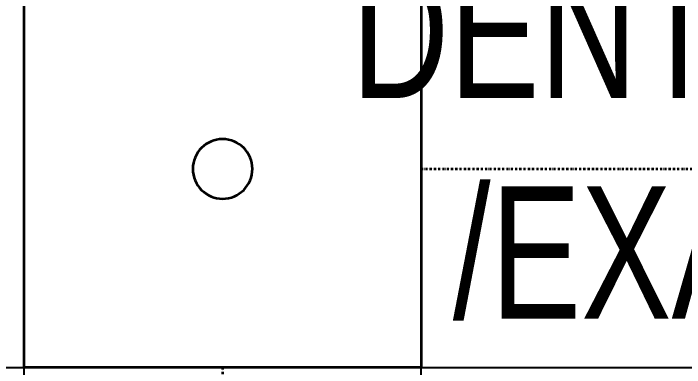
# Model space of a CAD drawing. Extents: x -12260 to 184725, y -29287 to 19916.
# Drawn here: x 25799 to 26814, y 2040 to 2575 of the extents above; entities that cross this region are included whole.
import ezdxf
from ezdxf.enums import TextEntityAlignment as Align

# ---------------------------------------------------------------- set-up
doc = ezdxf.new("R2010")
doc.units = 0
doc.header["$LTSCALE"] = 0.25
doc.linetypes.add('DASHDOT', pattern=[25.4, 12.7, -6.35, 0, -6.35])
for name, color, linetype, lineweight in [('01-First Floor-FUR$0$72_EGR_BASE_TEXT', 252, 'Continuous', 5), ('E-LITE-CIRC-NUMB', 6, 'Continuous', 25), ('E-LITE-CLNG', 150, 'Continuous', 35), ('E-LITE-CLNG-CNDT', 6, 'DASHDOT', 35), ('E-LITE-CTRL', 6, 'Continuous', 25), ('E-LITE-IDEN', 6, 'Continuous', 25)]:
    doc.layers.add(name, color=color, linetype=linetype, lineweight=lineweight)
doc.layers.add('01-First Floor-FUR$0$FALSE CEILING', color=251, linetype='Continuous')
doc.styles.add('01-First Floor-FUR$0$X3G_ENTITY_9EC9', font='swisscl.ttf', dxfattribs={"height": 0.2})
doc.styles.add('DC_SIMPLEX', font='SIMPLEX.shx', dxfattribs={"width": 0.7})

# ---------------------------------------------------------------- blocks, each defined once
blk = doc.blocks.new('*U24')
blk.add_lwpolyline([(-300, 300), (-300, -300), (300, -300), (300, 300)], close=True)
blk.add_circle((0, 0), 45)
at = {"layer": 'E-LITE-CIRC-NUMB', "style": 'DC_SIMPLEX', "width": 0.7, "flags": 8}
blk.add_attdef('CIRCUIT', text='', height=200, rotation=0, dxfattribs=at).set_placement((-473.9, 300), align=Align.RIGHT)
at = {"layer": 'E-LITE-CTRL', "style": 'DC_SIMPLEX', "width": 0.7, "flags": 8}
blk.add_attdef('CONTROL', (1118.9, -935), '', height=200, rotation=360, dxfattribs=at)
at = {"layer": 'E-LITE-IDEN', "style": 'DC_SIMPLEX', "width": 0.7, "flags": 8}
blk.add_attdef('TYPE', (460.4, 457.6), '', height=200, rotation=360, dxfattribs=at)
blk = doc.blocks.new('01-First Floor-FUR')
at = {"layer": '01-First Floor-FUR$0$FALSE CEILING', "linetype": 'Continuous'}
for p, q in [((25815.6, 1440), (25815.6, 5010)), ((26415.6, 1440), (26415.6, 5010)), ((25215.6, 2040), (29215.6, 2040))]:
    blk.add_line(p, q, dxfattribs=at)
at = {"layer": '01-First Floor-FUR$0$72_EGR_BASE_TEXT', "insert": (27545.7, 2647.2, 0), "char_height": 200, "width": 3270.33, "attachment_point": 2, "style": '01-First Floor-FUR$0$X3G_ENTITY_9EC9'}
blk.add_mtext('DENTAL CONSULTATION /EXAMINATION ROOM', dxfattribs=at)

msp = doc.modelspace()

# ---------------------------------------------------------------- linework, layer by layer
at = {"layer": 'E-LITE-CLNG-CNDT'}
msp.add_lwpolyline([(26415.6, 2340), (28215.6, 2340)], dxfattribs=at)
msp.add_lwpolyline([(26115.6, 2040), (26115.6, 862.1, 0.322831), (26183.9, 767.2), (26415.6, 690)], format="xyb", dxfattribs=at)

# ---------------------------------------------------------------- block references
at = {"layer": 'E-LITE-CLNG'}
ref = msp.add_blockref('*U24', (26115.6, 2340), dxfattribs=dict(at, xscale=-1))
ref.add_attrib('TYPE', 'LD1', (26509, 2644.5), dxfattribs={"layer": 'E-LITE-IDEN', "height": 200, "rotation": 0, "style": 'DC_SIMPLEX', "width": 0.7, "flags": 8})
at = {"layer": 'E-LITE-CLNG-CNDT'}
msp.add_blockref('01-First Floor-FUR', (0, 0), dxfattribs=at)

doc.saveas('drawing.dxf')
